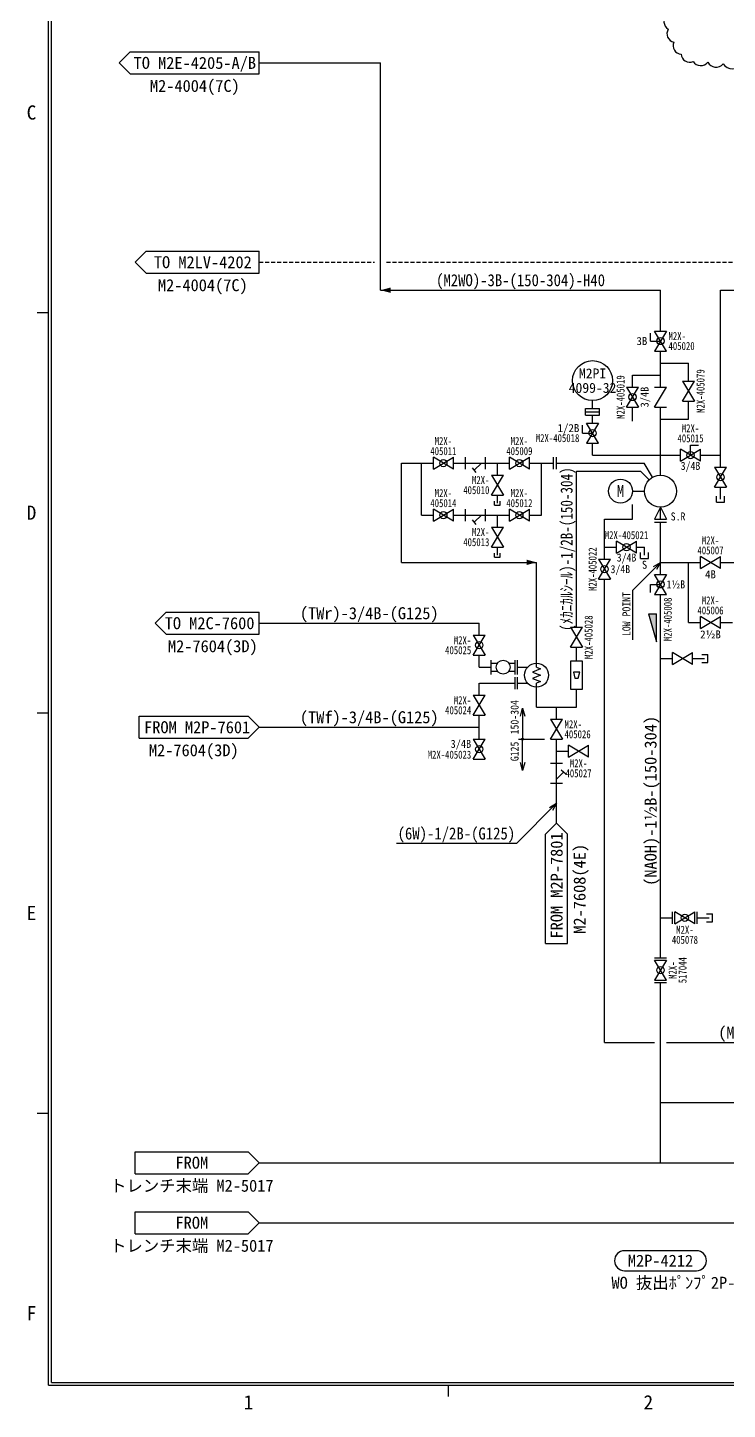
# Model space of a CAD drawing. Extents: x -5 to 813, y -6 to 574.
# Drawn here: x -5.2 to 169.8, y -6 to 339.2 of the extents above; entities that cross this region are included whole.
import ezdxf
from ezdxf.enums import TextEntityAlignment as Align

# ---------------------------------------------------------------- set-up
doc = ezdxf.new("R2010")
doc.units = 0
doc.header["$LTSCALE"] = 8
doc.linetypes.add('HIDDEN2', pattern=[0.1875, 0.125, -0.0625])
doc.layers.get('0').update_dxf_attribs({"linetype": 'CONTINUOUS'})
for name, color, linetype in [('1', 7, 'CONTINUOUS'), ('10', 7, 'CONTINUOUS'), ('2', 7, 'CONTINUOUS'), ('4', 7, 'CONTINUOUS'), ('5', 7, 'CONTINUOUS'), ('6', 2, 'CONTINUOUS'), ('7', 7, 'CONTINUOUS'), ('9', 1, 'CONTINUOUS'), ('FRAME', 2, 'CONTINUOUS'), ('FRAME @ 1', 2, 'CONTINUOUS')]:
    doc.layers.add(name, color=color, linetype=linetype)
doc.styles.add('SMP-SET', font='')
doc.styles.get("Standard").update_dxf_attribs({"font": '', "width": 0.9})
doc.styles.get('SMP-SET').set_extended_font_data('MS Gothic')
doc.styles.get('STANDARD').set_extended_font_data('MS Gothic')
doc.dimstyles.get("Standard").update_dxf_attribs({"dimtxt": 2, "dimasz": 2, "dimexe": 1, "dimexo": 1, "dimgap": 1, "dimtad": 3, "dimdec": 1, "dimdsep": 46, "dimtxsty": 'STANDARD', "dimblk": 'OPEN30', "dimcen": 0.1, "dimclrd": 256, "dimclre": 256, "dimclrt": 256, "dimadec": 0, "dimazin": 0, "dimtfac": 1, "dimtdec": 1, "dimtmove": 0, "dimatfit": 0, "dimldrblk": 'OPEN30', "dimfxl": 1, "dimtvp": 1, "dimtolj": 1, "dimlwd": -1, "dimlwe": -1, "dimarcsym": 0})

# ---------------------------------------------------------------- blocks, each defined once
blk = doc.blocks.new('_Open30')
at = {"color": 0, "linetype": 'ByBlock', "lineweight": -2}
for p, q in [((-1, 0.27), (0, 0)), ((0, 0), (-1, -0.27)), ((0, 0), (-1, 0))]:
    blk.add_line(p, q, dxfattribs=at)
blk = doc.blocks.new('計測設備一般_現場')
at = {"layer": '2'}
blk.add_circle((625.98, 353.21), 5, dxfattribs=at)
for tag, p in [('TAG2', (625.98, 355.01)), ('TAG1', (625.98, 351.41))]:
    blk.add_attdef(tag, text='', height=2.5, dxfattribs=at).set_placement(p, align=Align.MIDDLE_CENTER)
blk = doc.blocks.new('機器番号')
at = {"layer": '1'}
blk.add_lwpolyline([(513.51, 189.04), (531.51, 189.04, 1), (531.51, 194.04), (513.51, 194.04, 1)], format="xyb", close=True, dxfattribs=at)
blk.add_attdef('EP-NO.', text='', height=3, dxfattribs=at).set_placement((522.51, 191.54), align=Align.MIDDLE_CENTER)
blk = doc.blocks.new('FRAME')
at = {"layer": 'FRAME', "color": 2}
for p, q in [((0, 0), (0, 568)), ((0.71, 0.71), (0.71, 567.29)), ((0, 0), (807.98, 0)), ((0.71, 0.71), (807.27, 0.71))]:
    blk.add_line(p, q, dxfattribs=at)
at = {"layer": 'FRAME', "color": 4}
for p, q in [((-2.84, 268), (0, 268)), ((-2.84, 168), (0, 168)), ((-2.84, 68), (0, 68)), ((100, -2.84), (100, 0))]:
    blk.add_line(p, q, dxfattribs=at)
at = {"layer": 'FRAME', "color": 4, "style": 'SMP-SET'}
for s, p in [('C', (-4.26, 318)), ('D', (-4.26, 218)), ('E', (-4.26, 118)), ('F', (-4.26, 18)), ('1', (50, -4.26)), ('2', (150, -4.26))]:
    blk.add_text(s, height=3.55, dxfattribs=at).set_placement(p, align=Align.MIDDLE_CENTER)

msp = doc.modelspace()

# ---------------------------------------------------------------- hatches: boundary and pattern name
at = {"layer": '6'}
msp.add_hatch(color=7, dxfattribs=at).paths.add_polyline_path([(152.05, 185.72), (150.05, 192.72), (152.05, 192.72)])

# ---------------------------------------------------------------- linework, layer by layer
at = {"layer": '1'}
for p, q in [((146.05, 223.4), (149.05, 223.4)), ((117.31, 177.6), (117.31, 181.2)), ((117.31, 179.4), (119.81, 179.4)), ((117.31, 173.9), (117.31, 176.9)), ((117.31, 175.4), (119.81, 175.4))]:
    msp.add_line(p, q, dxfattribs=at)
for centre, radius in [((143.05, 223.4), 3), ((153.05, 223.4), 4), ((122.05, 177.4), 3)]:
    msp.add_circle(centre, radius, dxfattribs=at)
at = {"layer": '2'}
msp.add_line((136.05, 244), (136.05, 246), dxfattribs=at)
at = {"layer": '4'}
for p, q in [((21.71, 280.6), (24.46, 283.35)), ((24.46, 283.35), (52.71, 283.35)), ((52.71, 277.85), (52.71, 283.35)), ((24.46, 277.85), (21.71, 280.6)), ((24.46, 277.85), (52.71, 277.85))]:
    msp.add_line(p, q, dxfattribs=at)
at = {"layer": '4', "linetype": 'HIDDEN2'}
for p, q in [((52.71, 280.6), (81.55, 280.6)), ((84.55, 280.6), (174.05, 280.6))]:
    msp.add_line(p, q, dxfattribs=at)
at = {"layer": '5'}
for p, q in [((142.05, 207.9), (142.05, 210.9)), ((142.05, 207.9), (147.05, 210.9)), ((147.05, 207.9), (142.05, 210.9)), ((147.05, 207.9), (147.05, 210.9)), ((139.05, 209.4), (142.05, 209.4)), ((147.05, 209.4), (149.05, 209.4)), ((148.05, 206.6), (148.05, 208.1)), ((149.05, 207.4), (149.05, 209.4)), ((150.05, 206.6), (150.05, 208.1)), ((148.05, 206.6), (150.05, 206.6)), ((26.71, 190.4), (29.46, 193.15)), ((29.46, 187.65), (26.71, 190.4)), ((29.46, 193.15), (52.71, 193.15)), ((52.71, 187.65), (52.71, 193.15)), ((52.71, 190.4), (107.71, 190.4)), ((107.71, 187.4), (107.71, 190.4)), ((29.46, 187.65), (52.71, 187.65)), ((106.21, 187.4), (109.21, 187.4)), ((106.21, 187.4), (109.21, 182.4)), ((106.21, 182.4), (109.21, 187.4)), ((106.21, 182.4), (109.21, 182.4)), ((107.71, 179.4), (107.71, 182.4)), ((110.71, 177.6), (110.71, 181.2)), ((110.71, 180.4), (112.27, 180.4)), ((115.15, 180.4), (116.71, 180.4)), ((116.71, 177.6), (116.71, 181.2)), ((107.71, 179.4), (110.71, 179.4)), ((110.71, 178.4), (112.27, 178.4)), ((115.15, 178.4), (116.71, 178.4)), ((116.71, 173.9), (116.71, 176.9)), ((107.71, 172.4), (107.71, 175.4)), ((107.81, 175.4), (116.71, 175.4)), ((106.21, 167.4), (109.21, 172.4)), ((106.21, 172.4), (109.21, 172.4)), ((106.21, 172.4), (109.21, 167.4)), ((127.05, 166.4), (127.05, 169.4)), ((22.71, 167.15), (49.96, 167.15)), ((22.71, 161.65), (22.71, 167.15)), ((49.96, 167.15), (52.71, 164.4)), ((106.21, 167.4), (109.21, 167.4)), ((107.71, 161.4), (107.71, 167.4)), ((125.55, 161.4), (128.55, 166.4)), ((125.55, 166.4), (128.55, 166.4)), ((125.55, 166.4), (128.55, 161.4)), ((52.71, 164.4), (49.96, 161.65)), ((52.71, 164.4), (107.71, 164.4)), ((22.71, 161.65), (49.96, 161.65)), ((106.21, 161.4), (109.21, 161.4)), ((106.21, 161.4), (109.21, 156.4)), ((106.21, 156.4), (109.21, 161.4)), ((117.55, 161.4), (124.05, 161.4)), ((125.55, 161.4), (128.55, 161.4)), ((127.05, 155.4), (127.05, 161.4)), ((135.05, 156.9), (130.05, 159.9)), ((130.05, 156.9), (130.05, 159.9)), ((130.05, 156.9), (135.05, 159.9)), ((135.05, 156.9), (135.05, 159.9)), ((106.21, 156.4), (109.21, 156.4)), ((125.55, 155.4), (128.55, 155.4)), ((127.05, 158.4), (130.05, 158.4)), ((127.05, 150.4), (127.05, 155.4)), ((127.05, 151.4), (128.81, 153.17)), ((129.39, 152.69), (128.24, 153.65)), ((125.55, 150.4), (128.55, 150.4)), ((127.05, 140.4), (127.05, 150.4)), ((124.3, 137.65), (127.05, 140.4)), ((127.05, 140.4), (129.8, 137.65)), ((124.3, 110.4), (124.3, 137.65)), ((129.8, 110.4), (129.8, 137.65)), ((124.3, 110.4), (129.8, 110.4))]:
    msp.add_line(p, q, dxfattribs=at)
for centre, radius in [((144.55, 209.4), 0.9), ((107.71, 184.9), 0.9), ((113.71, 179.4), 1.75), ((107.71, 158.9), 0.9), ((118.55, 161.4), 0.25)]:
    msp.add_circle(centre, radius, dxfattribs=at)
at = {"layer": '6', "color": 7}
for p, q in [((17.71, 330.4), (20.46, 333.15)), ((20.46, 333.15), (52.71, 333.15)), ((52.71, 327.65), (52.71, 333.15)), ((20.46, 327.65), (17.71, 330.4)), ((20.46, 327.65), (52.71, 327.65)), ((150.55, 260.9), (150.55, 262.9)), ((154.55, 258.4), (151.55, 263.4)), ((151.55, 263.4), (154.55, 263.4)), ((154.55, 263.4), (151.55, 258.4)), ((150.55, 260.9), (153.05, 260.9)), ((151.55, 258.4), (154.55, 258.4)), ((144.55, 249.4), (147.55, 249.4)), ((144.55, 249.4), (147.55, 244.4)), ((144.55, 244.4), (147.55, 249.4)), ((151.55, 249.4), (154.55, 249.4)), ((151.55, 244.4), (154.55, 249.4)), ((158.55, 250.9), (161.55, 250.9)), ((158.55, 250.9), (161.55, 245.9)), ((158.55, 245.9), (161.55, 250.9)), ((158.55, 245.9), (161.55, 245.9)), ((134.3, 244), (137.8, 244)), ((134.3, 242.4), (134.3, 244)), ((134.3, 243.2), (137.8, 243.2)), ((134.3, 242.4), (137.8, 242.4)), ((137.8, 242.4), (137.8, 244)), ((144.55, 244.4), (147.55, 244.4)), ((151.55, 244.4), (154.55, 244.4)), ((133.55, 237.9), (133.55, 239.9)), ((137.55, 235.4), (134.55, 240.4)), ((134.55, 240.4), (137.55, 240.4)), ((137.55, 240.4), (134.55, 235.4)), ((133.55, 237.9), (136.05, 237.9)), ((134.55, 235.4), (137.55, 235.4)), ((160.55, 232.4), (160.55, 234.9)), ((160.55, 234.9), (162.55, 234.9)), ((96.25, 228.9), (96.25, 231.9)), ((96.25, 228.9), (101.25, 231.9)), ((101.25, 228.9), (96.25, 231.9)), ((101.25, 228.9), (101.25, 231.9)), ((104.25, 228.9), (104.25, 231.9)), ((109.25, 228.9), (109.25, 231.9)), ((115.25, 228.9), (115.25, 231.9)), ((115.25, 228.9), (120.25, 231.9)), ((120.25, 228.9), (115.25, 231.9)), ((120.25, 228.9), (120.25, 231.9)), ((126.25, 228.9), (126.25, 231.9)), ((127.05, 228.9), (127.05, 231.9)), ((158.05, 230.9), (158.05, 233.9)), ((158.05, 230.9), (163.05, 233.9)), ((163.05, 230.9), (158.05, 233.9)), ((163.05, 230.9), (163.05, 233.9)), ((104.25, 230.4), (109.25, 230.4)), ((106.96, 228.06), (106, 229.21)), ((108.25, 230.4), (106.48, 228.64)), ((166.55, 229.4), (169.55, 229.4)), ((166.55, 229.4), (169.55, 224.4)), ((166.55, 224.4), (169.55, 229.4)), ((110.75, 227.4), (113.75, 227.4)), ((110.75, 227.4), (113.75, 222.4)), ((110.75, 222.4), (113.75, 227.4)), ((110.75, 222.4), (113.75, 222.4)), ((166.55, 224.4), (169.55, 224.4)), ((167.05, 220.6), (167.05, 222.1)), ((169.05, 220.6), (169.05, 222.1)), ((96.25, 215.9), (96.25, 218.9)), ((96.25, 215.9), (101.25, 218.9)), ((101.25, 215.9), (96.25, 218.9)), ((101.25, 215.9), (101.25, 218.9)), ((104.25, 215.9), (104.25, 218.9)), ((109.25, 215.9), (109.25, 218.9)), ((111.55, 219.9), (111.55, 220.9)), ((111.55, 219.9), (112.95, 219.9)), ((112.95, 219.9), (112.95, 220.9)), ((115.25, 215.9), (115.25, 218.9)), ((115.25, 215.9), (120.25, 218.9)), ((120.25, 215.9), (115.25, 218.9)), ((120.25, 215.9), (120.25, 218.9)), ((153.05, 219.4), (151.55, 216.4)), ((153.05, 216.4), (153.05, 219.4)), ((153.05, 219.4), (154.55, 216.4)), ((167.05, 220.6), (169.05, 220.6)), ((104.25, 217.4), (109.25, 217.4)), ((106.96, 215.06), (106, 216.21)), ((108.25, 217.4), (106.48, 215.64)), ((110.75, 214.4), (113.75, 214.4)), ((110.75, 214.4), (113.75, 209.4)), ((110.75, 209.4), (113.75, 214.4)), ((151.55, 216.4), (154.55, 216.4)), ((151.55, 215.6), (154.55, 215.6)), ((110.75, 209.4), (113.75, 209.4)), ((111.55, 206.9), (111.55, 207.9)), ((112.95, 206.9), (112.95, 207.9)), ((111.55, 206.9), (112.95, 206.9)), ((137.55, 206.4), (140.55, 206.4)), ((137.55, 206.4), (140.55, 201.4)), ((137.55, 201.4), (140.55, 206.4)), ((163.05, 204.1), (163.05, 207.1)), ((163.05, 204.1), (168.05, 207.1)), ((168.05, 204.1), (163.05, 207.1)), ((168.05, 204.1), (168.05, 207.1)), ((137.55, 201.4), (140.55, 201.4)), ((154.55, 197.6), (151.55, 202.6)), ((151.55, 202.6), (154.55, 202.6)), ((154.55, 202.6), (151.55, 197.6)), ((150.55, 200.1), (153.05, 200.1)), ((150.55, 198.1), (150.55, 200.1)), ((151.55, 197.6), (154.55, 197.6)), ((150.05, 192.72), (152.05, 192.72)), ((150.05, 192.72), (152.05, 185.72)), ((152.05, 185.72), (152.05, 192.72)), ((163.05, 189.1), (163.05, 192.1)), ((163.05, 189.1), (168.05, 192.1)), ((168.05, 189.1), (163.05, 192.1)), ((168.05, 189.1), (168.05, 192.1)), ((130.55, 184.4), (133.55, 189.4)), ((130.55, 189.4), (133.55, 189.4)), ((130.55, 189.4), (133.55, 184.4)), ((130.55, 184.4), (133.55, 184.4)), ((156.05, 180.1), (156.05, 183.1)), ((156.05, 180.1), (161.05, 183.1)), ((161.05, 180.1), (156.05, 183.1)), ((161.05, 180.1), (161.05, 183.1)), ((163.35, 182.6), (164.85, 182.6)), ((163.35, 180.6), (164.85, 180.6)), ((164.85, 180.6), (164.85, 182.6)), ((156.05, 115.3), (156.05, 118.3)), ((156.65, 115.3), (156.65, 118.3)), ((156.65, 115.3), (161.65, 118.3)), ((161.65, 115.3), (156.65, 118.3)), ((161.65, 115.3), (161.65, 118.3)), ((162.25, 115.3), (162.25, 118.3)), ((164.55, 117.8), (166.05, 117.8)), ((166.05, 115.8), (166.05, 117.8)), ((164.55, 115.8), (166.05, 115.8)), ((151.55, 106.8), (154.55, 106.8)), ((154.55, 101.2), (151.55, 106.2)), ((151.55, 106.2), (154.55, 106.2)), ((154.55, 106.2), (151.55, 101.2)), ((151.55, 101.2), (154.55, 101.2)), ((151.55, 100.6), (154.55, 100.6)), ((21.71, 58.35), (49.96, 58.35)), ((21.71, 52.85), (21.71, 58.35)), ((52.71, 55.6), (49.96, 58.35)), ((49.96, 52.85), (52.71, 55.6)), ((21.71, 52.85), (49.96, 52.85)), ((21.71, 43.35), (49.96, 43.35)), ((21.71, 37.85), (21.71, 43.35)), ((52.71, 40.6), (49.96, 43.35)), ((49.96, 37.85), (52.71, 40.6)), ((21.71, 37.85), (49.96, 37.85))]:
    msp.add_line(p, q, dxfattribs=at)
at = {"layer": '6'}
for p, q in [((52.71, 330.4), (83.05, 330.4)), ((83.05, 273.6), (83.05, 330.4)), ((83.05, 273.6), (153.05, 273.6)), ((153.05, 263.4), (153.05, 273.6)), ((168.05, 229.4), (168.05, 273.6)), ((168.05, 273.6), (254.6, 273.6)), ((153.05, 249.4), (153.05, 258.4)), ((146.05, 252.4), (153.05, 252.4)), ((146.05, 249.4), (146.05, 252.4)), ((153.05, 255.4), (160.05, 255.4)), ((160.05, 250.9), (160.05, 255.4)), ((160.05, 241.4), (160.05, 245.9)), ((136.05, 240.4), (136.05, 242.4)), ((146.05, 240.9), (146.05, 244.4)), ((153.05, 227.4), (153.05, 244.4)), ((153.05, 241.4), (160.05, 241.4)), ((136.05, 232.4), (136.05, 235.4)), ((136.05, 232.4), (158.05, 232.4)), ((163.05, 232.4), (168.05, 232.4)), ((88.25, 230.4), (96.25, 230.4)), ((88.25, 205.6), (88.25, 230.4)), ((93.25, 217.4), (93.25, 230.4)), ((101.25, 230.4), (104.25, 230.4)), ((109.25, 230.4), (115.25, 230.4)), ((112.25, 227.4), (112.25, 230.4)), ((120.25, 230.4), (126.25, 230.4)), ((123.25, 217.4), (123.25, 230.4)), ((127.05, 230.4), (149, 230.4)), ((132.05, 228.4), (148.05, 228.4)), ((132.05, 189.4), (132.05, 228.4)), ((150.22, 226.23), (148.05, 228.4)), ((151.05, 226.87), (149, 230.4)), ((112.25, 220.4), (112.25, 222.4)), ((168.05, 221.4), (168.05, 224.4)), ((146.05, 216.4), (146.05, 220.05)), ((93.25, 217.4), (96.25, 217.4)), ((101.25, 217.4), (104.25, 217.4)), ((109.25, 217.4), (115.25, 217.4)), ((112.25, 214.4), (112.25, 217.4)), ((120.25, 217.4), (123.25, 217.4)), ((139.05, 216.4), (146.05, 216.4)), ((139.05, 206.4), (139.05, 216.4)), ((153.05, 202.6), (153.05, 215.6)), ((112.25, 207.4), (112.25, 209.4)), ((88.25, 205.6), (122.05, 205.6)), ((122.05, 179.4), (122.05, 205.6)), ((153.05, 205.6), (163.05, 205.6)), ((160.05, 190.6), (160.05, 205.6)), ((168.05, 205.6), (337.7, 205.6)), ((139.05, 85.6), (139.05, 201.4)), ((153.05, 106.8), (153.05, 197.6)), ((160.05, 190.6), (163.05, 190.6)), ((168.05, 190.6), (171.05, 190.6)), ((132.05, 180.9), (132.05, 184.4)), ((153.05, 181.6), (156.05, 181.6)), ((161.05, 181.6), (164.05, 181.6)), ((123.05, 179), (121.05, 178.2)), ((121.05, 178.2), (123.05, 177.4)), ((123.05, 177.4), (121.05, 176.6)), ((121.05, 176.6), (123.05, 175.8)), ((122.05, 179.4), (123.05, 179)), ((123.05, 175.8), (122.05, 175.4)), ((122.05, 169.4), (122.05, 175.4)), ((132.05, 169.4), (132.05, 173.9)), ((122.05, 169.4), (132.05, 169.4)), ((153.05, 116.8), (156.05, 116.8)), ((162.25, 116.8), (165.25, 116.8)), ((153.05, 55.6), (153.05, 100.6)), ((139.05, 85.6), (151.55, 85.6)), ((154.55, 85.6), (315.05, 85.6)), ((153.05, 70.6), (258.25, 70.6)), ((52.71, 55.6), (648.79, 55.6)), ((52.71, 40.6), (648.79, 40.6))]:
    msp.add_line(p, q, dxfattribs=at)
at = {"layer": '6', "color": 7}
for points in [[(130.55, 173.9), (133.55, 173.9), (133.55, 180.9), (130.55, 180.9)], [(131.25, 178.15), (131.65, 176.65), (132.45, 176.65), (132.85, 178.15)]]:
    msp.add_lwpolyline(points, close=True, dxfattribs=at)
for centre in [(153.05, 260.9), (146.05, 246.9), (136.05, 237.9), (160.55, 232.4), (98.75, 230.4), (117.75, 230.4), (168.05, 226.9), (98.75, 217.4), (117.75, 217.4), (139.05, 203.9), (153.05, 200.1), (159.15, 116.8), (153.05, 103.7)]:
    msp.add_circle(centre, 0.9, dxfattribs=at)
for points in [[(85.55, 272.93), (83.05, 273.6), (85.55, 274.27)], [(119.55, 206.27), (122.05, 205.6), (119.55, 204.93)]]:
    msp.add_solid(points, dxfattribs=at)
at = {"layer": '9'}
msp.add_lwpolyline([(154.73, 342.45, 0.520567), (154.97, 338.82), (154.97, 338.82, 0.520567), (156.38, 335.59), (156.38, 335.59, 0.520567), (158.2, 332.57), (158.2, 332.57, 0.520567), (161.23, 330.75), (161.23, 330.75, 0.520567), (164.86, 330.55), (164.86, 330.55, 0.520567), (168.69, 330.15), (168.69, 330.15, 0.520567), (173.54, 330.15)], format="xyb", dxfattribs=at)

# ---------------------------------------------------------------- block references
at = {"layer": '1'}
msp.add_blockref('機器番号', (-369.46, -160.43), dxfattribs=at).add_auto_attribs({'EP-NO.': 'M2P-4212'})
at = {"layer": '2'}
msp.add_blockref('計測設備一般_現場', (-489.93, -102.21), dxfattribs=at).add_auto_attribs({'TAG2': 'M2PI', 'TAG1': '4099-32'})
at = {"layer": 'FRAME @ 1'}
msp.add_blockref('FRAME', (0, 0), dxfattribs=at)

# ---------------------------------------------------------------- texts
at = {"layer": '1', "width": 0.9}
msp.add_text('M', height=3, dxfattribs=at).set_placement((143.05, 223.4), align=Align.MIDDLE_CENTER)
at = {"layer": '1'}
for s, p in [('WO 抜出ﾎﾟﾝﾌﾟ', (153.05, 25.6)), ('2P-4212 ｻｸｼｮﾝｽﾄﾚｰﾅｰ', (185.05, 25.6))]:
    msp.add_text(s, height=3, dxfattribs=at).set_placement(p, align=Align.MIDDLE_CENTER)
at = {"layer": '10', "width": 0.8}
for s, p in [('M2X-', (155.05, 262.15)), ('405020', (155.05, 259.65)), ('M2X-', (129.05, 165.15)), ('405026', (129.05, 162.65))]:
    msp.add_text(s, height=2, dxfattribs=at).set_placement(p, align=Align.MIDDLE_LEFT)
for s, p in [('M2X-405019', (143.05, 246.9)), ('M2X-405079', (163.05, 248.4)), ('M2X-405022', (136.05, 203.9)), ('M2X-405028', (135.05, 186.9)), ('M2X-', (156.05, 103.7)), ('517044', (158.55, 103.7))]:
    msp.add_text(s, height=2, rotation=90, dxfattribs=at).set_placement(p, align=Align.MIDDLE_CENTER)
for s, p in [('M2X-', (160.55, 239.1)), ('M2X-', (98.75, 235.9)), ('M2X-', (117.75, 235.9)), ('405015', (160.55, 236.6)), ('405011', (98.75, 233.4)), ('405009', (117.75, 233.4)), ('405014', (98.75, 220.4)), ('M2X-', (98.75, 222.9)), ('405012', (117.75, 220.4)), ('M2X-', (117.75, 222.9)), ('M2X-405021', (144.55, 212.4)), ('M2X-', (165.55, 211.1)), ('405007', (165.55, 208.6)), ('M2X-', (165.55, 196.1)), ('405006', (165.55, 193.6)), ('M2X-', (132.55, 155.4)), ('405027', (132.55, 152.9)), ('M2X-', (159.15, 113.8)), ('405078', (159.15, 111.3))]:
    msp.add_text(s, height=2, dxfattribs=at).set_placement(p, align=Align.MIDDLE_CENTER)
for s, p in [('M2X-405018', (132.75, 236.65)), ('405010', (110.25, 223.65)), ('M2X-', (110.25, 226.15)), ('M2X-', (110.25, 213.15)), ('405013', (110.25, 210.65)), ('M2X-', (105.71, 186.15)), ('405025', (105.71, 183.65)), ('405024', (105.71, 168.65)), ('M2X-', (105.71, 171.15)), ('M2X-405023', (105.71, 157.55))]:
    msp.add_text(s, height=2, dxfattribs=at).set_placement(p, align=Align.MIDDLE_RIGHT)
msp.add_text('M2X-405008', height=2, rotation=90, dxfattribs=at).set_placement((154.85, 196.8), align=Align.MIDDLE_RIGHT)
at = {"layer": '4'}
for s, p in [('TO M2LV-4202', (38.59, 280.6)), ('M2-4004(7C)', (38.59, 274.85))]:
    msp.add_text(s, height=3, dxfattribs=at).set_placement(p, align=Align.MIDDLE_CENTER)
at = {"layer": '5', "width": 0.9}
for s, height, p in [('3/4B', 2, (144.55, 206.8)), ('(6W)-1/2B-(G125)', 3, (102, 137.86))]:
    msp.add_text(s, height=height, dxfattribs=at).set_placement(p, align=Align.MIDDLE_CENTER)
at = {"layer": '5', "width": 0.95}
msp.add_text('S', height=2, rotation=4.3677, dxfattribs=at).set_placement((149.05, 205), align=Align.MIDDLE_CENTER)
at = {"layer": '5'}
for s, p in [('(TWr)-3/4B-(G125)', (80.21, 192.9)), ('M2-7604(3D)', (41.09, 184.65)), ('(TWf)-3/4B-(G125)', (80.21, 166.9)), ('M2-7604(3D)', (36.33, 158.65))]:
    msp.add_text(s, height=3, dxfattribs=at).set_placement(p, align=Align.MIDDLE_CENTER)
msp.add_text('TO M2C-7600', height=3, dxfattribs=at).set_placement((51.51, 190.4), align=Align.MIDDLE_RIGHT)
at = {"layer": '5', "width": 0.9}
for s, p in [('150-304', (116.55, 162.61)), ('G125', (116.55, 155.91))]:
    msp.add_text(s, height=2, rotation=90, dxfattribs=at).set_placement(p, align=Align.MIDDLE_LEFT)
at = {"layer": '5'}
msp.add_text('FROM M2P-7601', height=3, dxfattribs=at).set_placement((23.91, 164.4), align=Align.MIDDLE_LEFT)
msp.add_text('FROM M2P-7801', height=3, rotation=90, dxfattribs=at).set_placement((127.05, 111.6), align=Align.MIDDLE_LEFT)
msp.add_text('M2-7608(4E)', height=3, rotation=90, dxfattribs=at).set_placement((132.8, 124.03), align=Align.MIDDLE_CENTER)
at = {"layer": '7'}
for s, height, p in [('TO M2E-4205-A/B', 3, (36.59, 330.4)), ('M2-4004(7C)', 3, (36.59, 324.65)), ('4B', 2, (165.55, 202.6)), ('2½B', 2, (165.55, 187.6)), ('(M2WO)-3/4B-(150-304) TRENCH', 3, (196.05, 88.1)), ('FROM', 3, (35.84, 55.6)), ('トレンチ末端 M2-5017', 3, (35.84, 49.85)), ('FROM', 3, (35.84, 40.6)), ('トレンチ末端 M2-5017', 3, (35.84, 34.85))]:
    msp.add_text(s, height=height, dxfattribs=at).set_placement(p, align=Align.MIDDLE_CENTER)
at = {"layer": '7', "width": 0.9}
for s, height, p in [('(M2WO)-3B-(150-304)-H40', 3, (118.05, 276.1)), ('3/4B', 2, (160.55, 229.7))]:
    msp.add_text(s, height=height, dxfattribs=at).set_placement(p, align=Align.MIDDLE_CENTER)
at = {"layer": '7'}
for s, p in [('3B', (149.75, 260.9)), ('1/2B', (132.75, 239.15))]:
    msp.add_text(s, height=2, dxfattribs=at).set_placement(p, align=Align.MIDDLE_RIGHT)
for s, height, width, p in [('3/4B', 2, 0.95, (149.05, 246.9)), ('(ﾒｶﾆｶﾙｼｰﾙ)-1/2B-(150-304)', 3, 0.8, (129.55, 208.9))]:
    msp.add_text(s, height=height, rotation=90, dxfattribs=dict(at, width=width)).set_placement(p, align=Align.MIDDLE_CENTER)
for s, width, p in [('S.R', 0.9, (159.27, 217.07)), ('3/4B', 0.95, (105.71, 160.25))]:
    msp.add_text(s, height=2, dxfattribs=dict(at, width=width)).set_placement(p, align=Align.MIDDLE_RIGHT)
at = {"layer": '7', "width": 0.9}
for s, p in [('3/4B', (140.55, 203.9)), ('1½B', (154.55, 200.1))]:
    msp.add_text(s, height=2, dxfattribs=at).set_placement(p, align=Align.MIDDLE_LEFT)
msp.add_text('LOW POINT', height=2, rotation=90, dxfattribs=at).set_placement((144.52, 187.17), align=Align.MIDDLE_LEFT)
at = {"layer": '7'}
msp.add_text('(NAOH)-1½B-(150-304)', height=3, rotation=90, dxfattribs=at).set_placement((150.55, 146), align=Align.MIDDLE_CENTER)

# ---------------------------------------------------------------- leaders
at = {"layer": '5'}
for points in [[(118.55, 169.19), (118.55, 161.4)], [(118.55, 153.61), (118.55, 161.4)], [(127.05, 145.4), (117, 135.36), (87, 135.36)]]:
    msp.add_leader(points, dimstyle='STANDARD', override={"dimgap": 0.1, "dimtad": 0}, dxfattribs=at)
at = {"layer": '7'}
msp.add_leader([(153.05, 205.6), (146.02, 198.57), (146.02, 186.26)], dimstyle='STANDARD', override={"dimgap": 0.1, "dimtad": 0}, dxfattribs=at)

doc.saveas('drawing.dxf')
